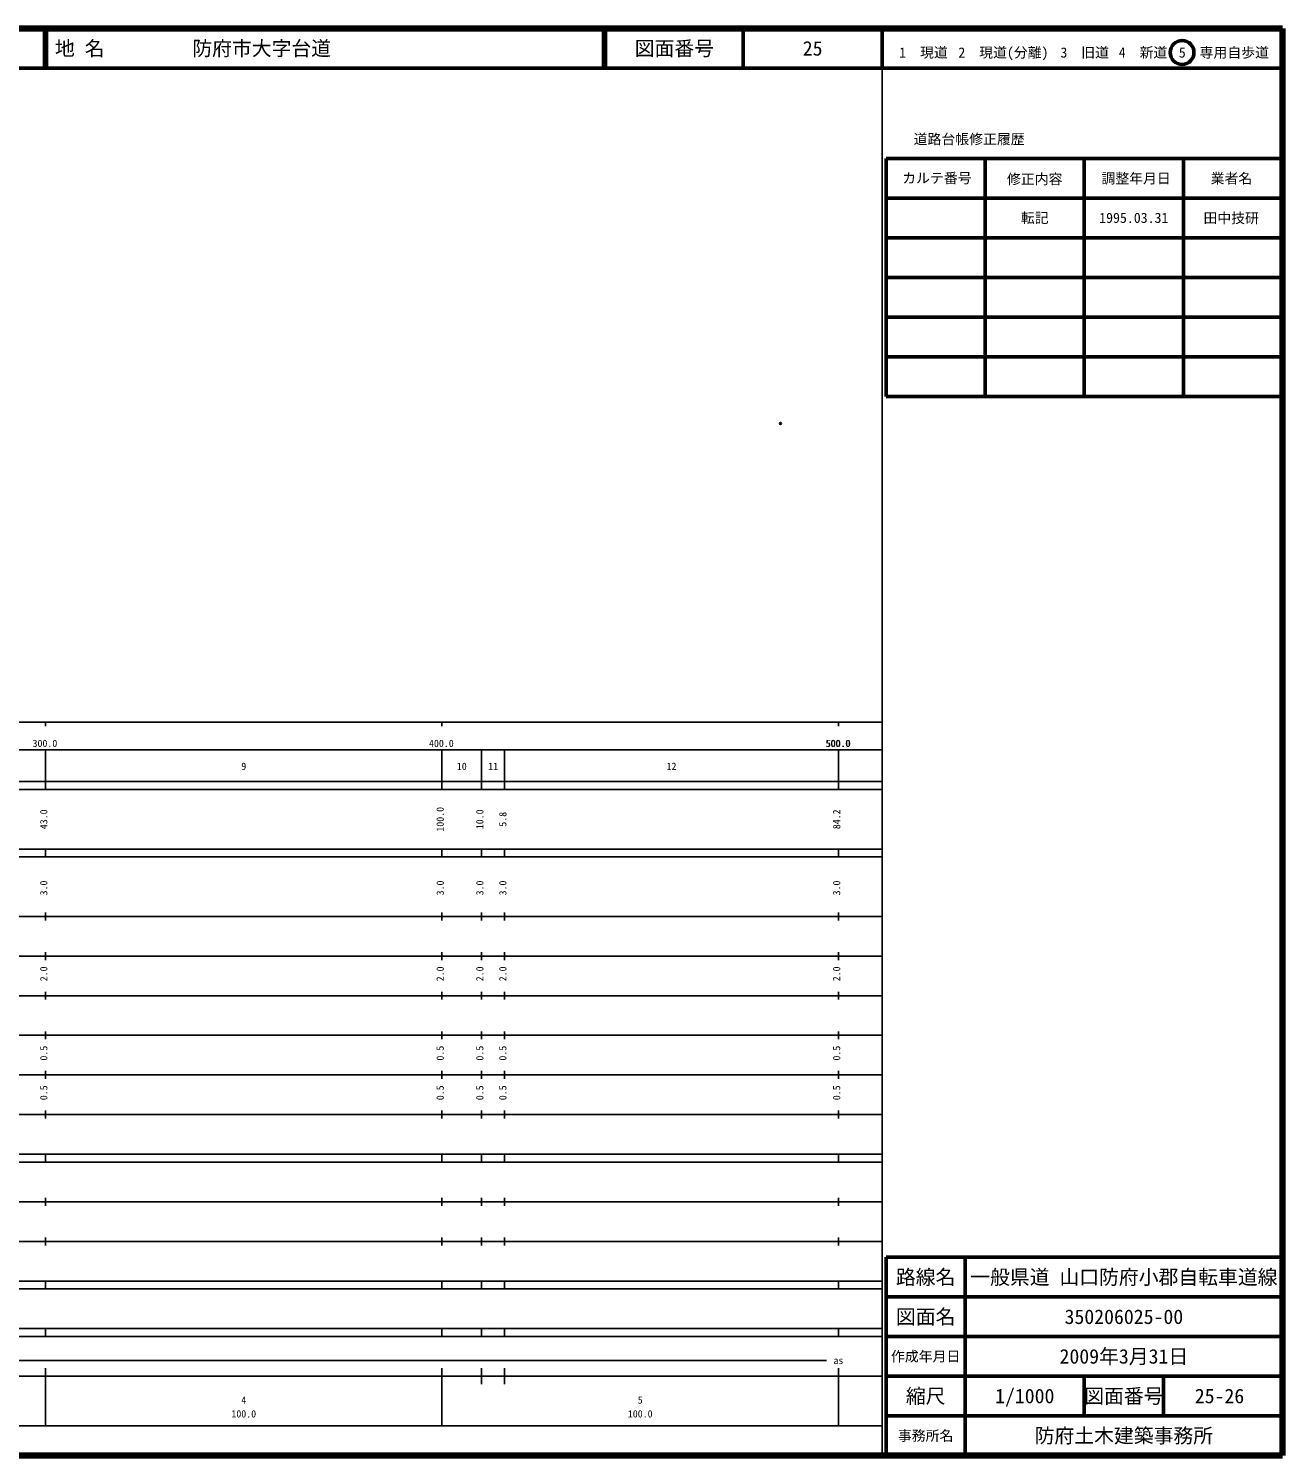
# Model space of a CAD drawing. Units: millimetres on the paper. Extents: x 40 to 680, y 20 to 380.
# Drawn here: x 363.7 to 680, y 20 to 380 of the extents above; entities that cross this region are included whole.
import ezdxf
from ezdxf.enums import TextEntityAlignment as Align

# ---------------------------------------------------------------- set-up
doc = ezdxf.new("R2010")
doc.units = ezdxf.units.MM
doc.header["$PDMODE"] = 32
doc.header["$PDSIZE"] = 0.5
doc.layers.add('M-OTRS', color=6, linetype='Continuous')
doc.layers.add('M-TTL-TXT', color=7, linetype='Continuous')
for name, color, linetype, lineweight in [('M-TTL', 2, 'Continuous', 140), ('M-TTL-BAND', 7, 'Continuous', 25), ('M-TTL-FRAM', 2, 'Continuous', 50), ('M-TTL-LINE', 7, 'Continuous', 50)]:
    doc.layers.add(name, color=color, linetype=linetype, lineweight=lineweight)
doc.styles.add('ＭＳ ゴシック', font='')
doc.styles.get('ＭＳ ゴシック').set_extended_font_data('MS Gothic')

msp = doc.modelspace()

# ---------------------------------------------------------------- linework, layer by layer
at = {"layer": 'M-OTRS'}
msp.add_point((553.376, 280.387), dxfattribs=at)
at = {"layer": 'M-TTL'}
for p, q in [((680, 380), (40, 380)), ((680, 20), (680, 380)), ((40, 20), (680, 20))]:
    msp.add_line(p, q, dxfattribs=at)
at = {"layer": 'M-TTL-BAND'}
for p, q in [((579, 20), (579, 370)), ((40, 205), (579, 205)), ((368, 205), (368, 204)), ((468, 205), (468, 204)), ((568, 205), (568, 204)), ((68, 198), (579, 198)), ((368, 188), (368, 198)), ((468, 188), (468, 198)), ((478, 188), (478, 198)), ((483.8, 188), (483.8, 198)), ((568, 188), (568, 198)), ((40, 190), (579, 190)), ((40, 188), (579, 188)), ((40, 173), (579, 173)), ((368, 171), (368, 173)), ((468, 171), (468, 173)), ((478, 171), (478, 173)), ((483.8, 171), (483.8, 173)), ((568, 171), (568, 173)), ((40, 171), (579, 171)), ((40, 156), (579, 156)), ((368, 155), (368, 157)), ((468, 155), (468, 157)), ((478, 155), (478, 157)), ((483.8, 155), (483.8, 157)), ((568, 155), (568, 157)), ((46, 146), (579, 146)), ((368, 145), (368, 147)), ((468, 145), (468, 147)), ((478, 145), (478, 147)), ((483.8, 145), (483.8, 147)), ((568, 145), (568, 147)), ((368, 135), (368, 137)), ((468, 135), (468, 137)), ((478, 135), (478, 137)), ((483.8, 135), (483.8, 137)), ((568, 135), (568, 137)), ((52, 136), (579, 136)), ((46, 126), (579, 126)), ((368, 125), (368, 127)), ((468, 125), (468, 127)), ((478, 125), (478, 127)), ((483.8, 125), (483.8, 127)), ((568, 125), (568, 127)), ((52, 116), (579, 116)), ((368, 115), (368, 117)), ((468, 115), (468, 117)), ((478, 115), (478, 117)), ((483.8, 115), (483.8, 117)), ((568, 115), (568, 117)), ((46, 106), (579, 106)), ((368, 105), (368, 107)), ((468, 105), (468, 107)), ((478, 105), (478, 107)), ((483.8, 105), (483.8, 107)), ((568, 105), (568, 107)), ((40, 96), (579, 96)), ((40, 94), (579, 94)), ((368, 94), (368, 96)), ((468, 94), (468, 96)), ((478, 94), (478, 96)), ((483.8, 94), (483.8, 96)), ((568, 94), (568, 96)), ((49, 84), (579, 84)), ((368, 83), (368, 85)), ((468, 83), (468, 85)), ((478, 83), (478, 85)), ((483.8, 83), (483.8, 85)), ((568, 83), (568, 85)), ((40, 74), (579, 74)), ((368, 73), (368, 75)), ((468, 73), (468, 75)), ((478, 73), (478, 75)), ((483.8, 73), (483.8, 75)), ((568, 73), (568, 75)), ((40, 64), (579, 64)), ((40, 62), (579, 62)), ((368, 62), (368, 64)), ((468, 62), (468, 64)), ((478, 62), (478, 64)), ((483.8, 62), (483.8, 64)), ((568, 62), (568, 64)), ((40, 52), (579, 52)), ((368, 50), (368, 52)), ((468, 50), (468, 52)), ((478, 50), (478, 52)), ((483.8, 50), (483.8, 52)), ((568, 50), (568, 52)), ((40, 50), (579, 50)), ((71, 44), (565, 44)), ((40, 40), (579, 40)), ((368, 27.5), (368, 42)), ((468, 27.5), (468, 42)), ((478, 38), (478, 42)), ((483.8, 38), (483.8, 42)), ((568, 27.5), (568, 42)), ((68, 27.5), (579, 27.5))]:
    msp.add_line(p, q, dxfattribs=at)
at = {"layer": 'M-TTL-FRAM'}
for p, q in [((580, 347.197), (580, 287.197)), ((580, 347.197), (680, 347.197)), ((580, 287.197), (680, 287.197)), ((680, 70), (580, 70)), ((580, 70), (580, 20))]:
    msp.add_line(p, q, dxfattribs=at)
at = {"layer": 'M-TTL-LINE'}
for p, q in [((367.75, 380), (367.75, 370)), ((368.25, 380), (368.25, 370)), ((508.747, 380), (508.747, 370)), ((509.247, 380), (509.247, 370)), ((543.997, 380), (543.997, 370)), ((579, 380), (579, 370)), ((40, 370), (680, 370)), ((605, 347.197), (605, 287.197)), ((630, 347.197), (630, 287.197)), ((655, 347.197), (655, 287.197)), ((580, 337.197), (680, 337.197)), ((580, 327.197), (680, 327.197)), ((580, 317.197), (680, 317.197)), ((580, 307.197), (680, 307.197)), ((580, 297.197), (680, 297.197)), ((600, 70), (600, 20)), ((680, 60), (580, 60)), ((680, 50), (580, 50)), ((680, 40), (580, 40)), ((630, 40), (630, 30)), ((650, 40), (650, 30)), ((680, 30), (580, 30))]:
    msp.add_line(p, q, dxfattribs=at)
msp.add_circle((654.679, 373.958), 3, dxfattribs=at)

# ---------------------------------------------------------------- texts
at = {"layer": 'M-TTL-BAND', "style": 'ＭＳ ゴシック'}
for s, p in [('300.0', (367.844, 198.195)), ('400.0', (467.844, 198.195)), ('500.0', (567.844, 198.195)), ('500.0', (568, 198.195)), ('9', (418, 192.405)), ('10', (473, 192.405)), ('11', (480.9, 192.405)), ('12', (525.9, 192.405)), ('as', (568, 42.5)), ('4', (418, 32.523)), ('5', (518, 32.523)), ('100.0', (418, 29.033)), ('100.0', (518, 29.033))]:
    msp.add_text(s, height=1.833, dxfattribs=at).set_placement(p, align=Align.BOTTOM_CENTER)
for s, p in [('43.0', (369, 180.5)), ('100.0', (469, 180.5)), ('10.0', (479, 180.5)), ('5.8', (484.8, 180.5)), ('84.2', (569, 180.5)), ('3.0', (369, 163.174)), ('3.0', (469, 163.174)), ('3.0', (479, 163.174)), ('3.0', (484.8, 163.174)), ('3.0', (569, 163.174)), ('2.0', (369, 141.5)), ('2.0', (469, 141.5)), ('2.0', (479, 141.5)), ('2.0', (484.8, 141.5)), ('2.0', (569, 141.5)), ('0.5', (369, 121.5)), ('0.5', (469, 121.5)), ('0.5', (479, 121.5)), ('0.5', (484.8, 121.5)), ('0.5', (569, 121.5)), ('0.5', (369, 111.5)), ('0.5', (469, 111.5)), ('0.5', (479, 111.5)), ('0.5', (484.8, 111.5)), ('0.5', (569, 111.5))]:
    msp.add_text(s, height=1.833, rotation=90, dxfattribs=at).set_placement(p, align=Align.BOTTOM_CENTER)
at = {"layer": 'M-TTL-TXT', "style": 'ＭＳ ゴシック'}
for s, p in [('地 名', (370.38, 375)), ('防府市大字台道', (405.024, 375))]:
    msp.add_text(s, height=3.666, dxfattribs=at).set_placement(p, align=Align.MIDDLE_LEFT)
for s, height, p in [('図面番号', 3.666, (526.622, 375)), ('25', 3.666, (561.497, 375)), ('1\u3000現道', 2.566, (589.448, 373.958)), ('2\u3000現道(分離)', 2.566, (609.619, 373.958)), ('3\u3000旧道', 2.566, (630.121, 373.958)), ('4\u3000新道', 2.566, (644.824, 373.958)), ('5\u3000専用自歩道', 2.566, (665.228, 373.958)), ('道路台帳修正履歴', 2.566, (600.968, 352.113)), ('カルテ番号', 2.566, (592.839, 342.277)), ('修正内容', 2.566, (617.509, 342.023)), ('調整年月日', 2.566, (643.089, 342.197)), ('業者名', 2.566, (667.134, 342.197)), ('転記', 2.566, (617.5, 332.245)), ('1995.03.31', 2.566, (642.5, 332.245)), ('田中技研', 2.566, (667.077, 332.189)), ('路線名', 3.666, (590, 65)), ('路線名', 3.666, (590, 65)), ('一般県道 山口防府小郡自転車道線', 3.666, (640, 65)), ('図面名', 3.666, (590, 55)), ('図面名', 3.666, (590, 55)), ('350206025-00', 3.666, (640, 55)), ('2009年3月31日', 3.666, (640, 45)), ('作成年月日', 2.566, (590, 45)), ('作成年月日', 2.566, (590, 45)), ('縮尺', 3.666, (590, 35)), ('縮尺', 3.666, (590, 35)), ('1/1000', 3.666, (615, 35)), ('図面番号', 3.666, (640, 35)), ('図面番号', 3.666, (640, 35)), ('25-26', 3.666, (664.125, 35)), ('事務所名', 2.566, (590, 25)), ('事務所名', 2.566, (590, 25)), ('防府土木建築事務所', 3.666, (640, 25))]:
    msp.add_text(s, height=height, dxfattribs=at).set_placement(p, align=Align.MIDDLE_CENTER)

doc.saveas('drawing.dxf')
